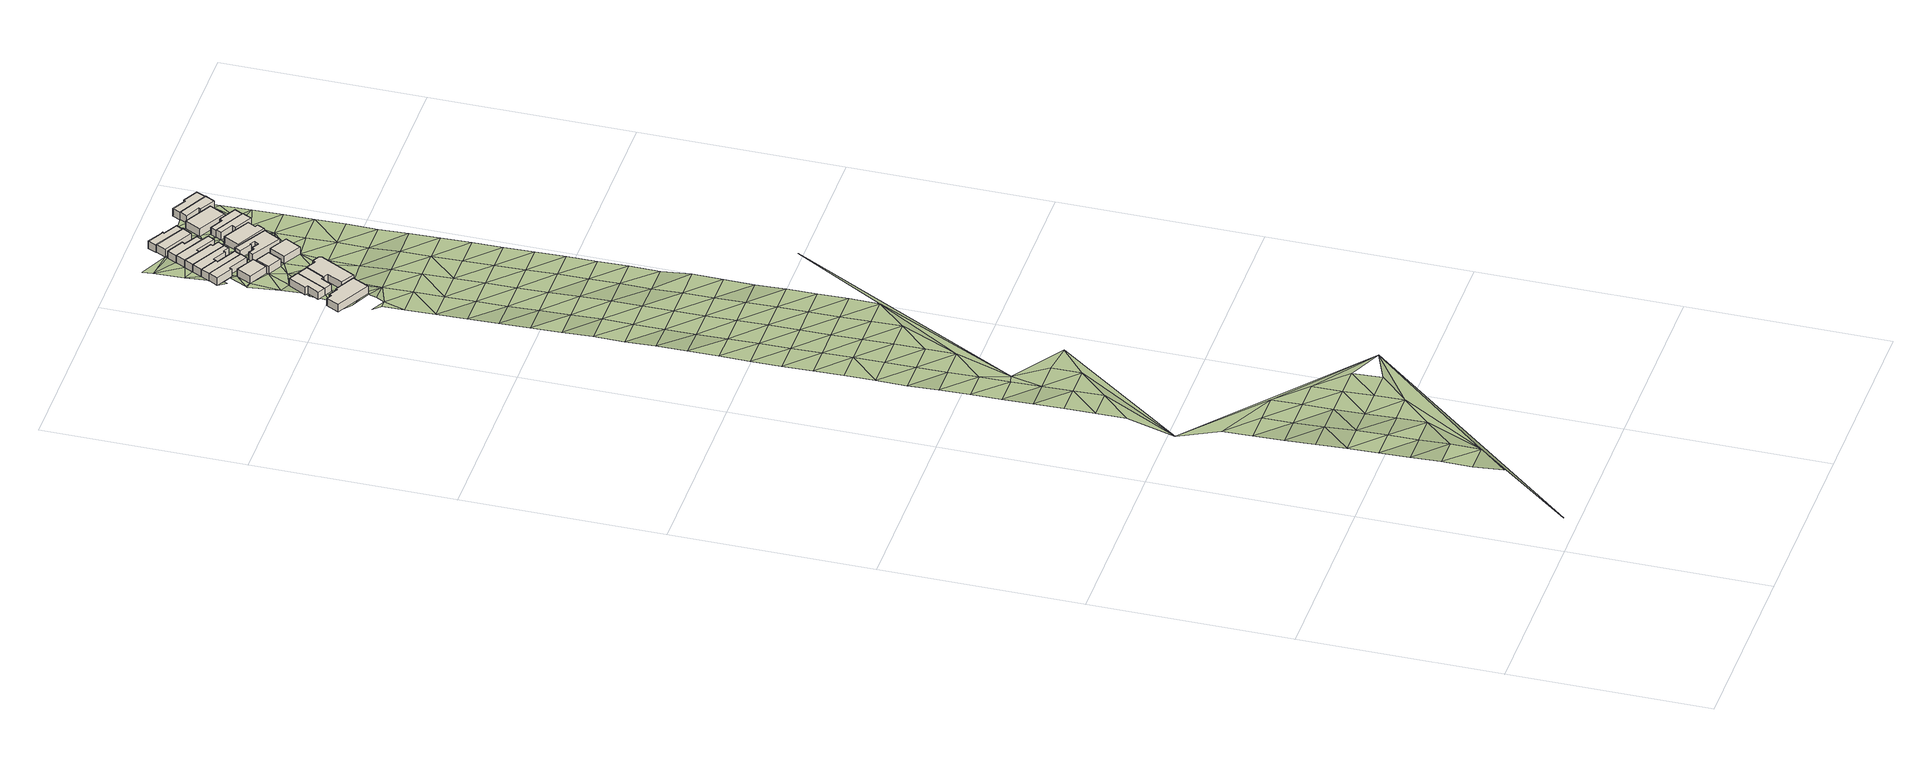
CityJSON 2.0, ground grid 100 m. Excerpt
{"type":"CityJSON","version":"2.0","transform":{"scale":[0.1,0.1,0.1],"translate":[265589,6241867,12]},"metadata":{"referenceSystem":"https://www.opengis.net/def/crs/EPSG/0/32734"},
"CityObjects":{
"building1":{"type":"Building","attributes":{"address":"32 Chatham Road Salt River Cape Town","building":"house","building:levels":1,"building_height":4.1,"plus_code":"4FRW3F97+3QJ","ground_height":14.31,"roof_height":18.41},"geometry":[{"type":"Solid","lod":"1","boundaries":[[[[0,1,2,3]],[[1,4,5,2]],[[4,6,7,5]],[[6,8,9,7]],[[8,10,11,9]],[[10,12,13,11]],[[12,14,15,13]],[[14,0,3,15]],[[3,2,5,7,9,11,13,15]],[[14,12,10,8,6,4,1,0]]]]}]},
"building2":{"type":"Building","attributes":{"address":"Pope Street Salt River Cape Town","building":"house","building:levels":1,"building_height":4.1,"plus_code":"4FRW3F97+5QC","ground_height":14.02,"roof_height":18.12},"geometry":[{"type":"Solid","lod":"1","boundaries":[[[[16,17,18,19]],[[17,20,21,18]],[[20,22,23,21]],[[22,24,25,23]],[[24,26,27,25]],[[26,16,19,27]],[[19,18,21,23,25,27]],[[26,24,22,20,17,16]]]]}]},
"building3":{"type":"Building","attributes":{"address":"Pope Street Salt River Cape Town","building":"house","building:levels":1,"building_height":4.1,"plus_code":"4FRW3F97+5Q8","ground_height":14.02,"roof_height":18.12},"geometry":[{"type":"Solid","lod":"1","boundaries":[[[[28,16,19,29]],[[16,26,27,19]],[[26,30,31,27]],[[30,32,33,31]],[[32,34,35,33]],[[34,28,29,35]],[[29,19,27,31,33,35]],[[34,32,30,26,16,28]]]]}]},
"building4":{"type":"Building","attributes":{"address":"86 Pope Street Salt River Cape Town","building":"house","building:levels":1,"building_height":4.1,"plus_code":"4FRW3F97+4RC","ground_height":14.31,"roof_height":18.41},"geometry":[{"type":"Solid","lod":"1","boundaries":[[[[36,37,38,39]],[[37,40,41,38]],[[40,42,43,41]],[[42,44,45,43]],[[44,46,47,45]],[[46,48,49,47]],[[48,50,51,49]],[[50,52,53,51]],[[52,36,39,53]],[[39,38,41,43,45,47,49,51,53]],[[52,50,48,46,44,42,40,37,36]]]]}]},
"building5":{"type":"Building","attributes":{"address":"17 Pope Street Salt River Cape Town","building":"house","building:levels":1,"building_height":4.1,"plus_code":"4FRW3F97+7Q8","ground_height":13.89,"roof_height":17.99},"geometry":[{"type":"Solid","lod":"1","boundaries":[[[[54,55,56,57]],[[55,58,59,56]],[[58,60,61,59]],[[60,54,57,61]],[[57,56,59,61]],[[60,58,55,54]]]]}]},
"building6":{"type":"Building","attributes":{"address":"37 Kingsley Road Salt River Cape Town","building":"house","building:levels":1,"building_height":4.1,"plus_code":"4FRW3F97+8Q3","ground_height":13.65,"roof_height":17.75},"geometry":[{"type":"Solid","lod":"1","boundaries":[[[[62,63,64,65]],[[63,66,67,64]],[[66,68,69,67]],[[68,70,71,69]],[[70,72,73,71]],[[72,62,65,73]],[[65,64,67,69,71,73]],[[72,70,68,66,63,62]]]]}]},
"building7":{"type":"Building","attributes":{"address":"35 Kingsley Road Salt River Cape Town","building":"house","building:levels":1,"building_height":4.1,"plus_code":"4FRW3F97+8Q9","ground_height":13.37,"roof_height":17.47},"geometry":[{"type":"Solid","lod":"1","boundaries":[[[[74,75,76,77]],[[75,78,79,76]],[[78,80,81,79]],[[80,82,83,81]],[[82,84,85,83]],[[84,74,77,85]],[[77,76,79,81,83,85]],[[84,82,80,78,75,74]]]]}]},
"building8":{"type":"Building","attributes":{"address":"19A Pope Street Salt River Cape Town","building":"house","building:levels":1,"building_height":4.1,"plus_code":"4FRW3F97+6RV","ground_height":13.89,"roof_height":17.99},"geometry":[{"type":"Solid","lod":"1","boundaries":[[[[86,87,88,89]],[[87,90,91,88]],[[90,92,93,91]],[[92,86,89,93]],[[89,88,91,93]],[[92,90,87,86]]]]}]},
"building9":{"type":"Building","attributes":{"address":"33 Kingsley Road Salt River Cape Town","building":"house","building:levels":1,"building_height":4.1,"plus_code":"4FRW3F97+8QQ","ground_height":13.37,"roof_height":17.47},"geometry":[{"type":"Solid","lod":"1","boundaries":[[[[82,80,81,83]],[[80,94,95,81]],[[94,96,97,95]],[[96,98,99,97]],[[98,100,101,99]],[[100,102,103,101]],[[102,104,105,103]],[[104,82,83,105]],[[83,81,95,97,99,101,103,105]],[[104,102,100,98,96,94,80,82]]]]}]},
"building10":{"type":"Building","attributes":{"address":"31 Kingsley Road Salt River Cape Town","building":"house","building:levels":1,"building_height":4.1,"plus_code":"4FRW3F97+9R2","ground_height":13.37,"roof_height":17.47},"geometry":[{"type":"Solid","lod":"1","boundaries":[[[[104,102,103,105]],[[102,106,107,103]],[[106,108,109,107]],[[108,110,111,109]],[[110,112,113,111]],[[112,114,115,113]],[[114,104,105,115]],[[105,103,107,109,111,113,115]],[[114,112,110,108,106,102,104]]]]}]},
"building11":{"type":"Building","attributes":{"address":"26 Chatham Road Salt River Cape Town","building":"house","building:levels":1,"building_height":4.1,"plus_code":"4FRW3F97+6VC","ground_height":13.89,"roof_height":17.99},"geometry":[{"type":"Solid","lod":"1","boundaries":[[[[116,117,118,119]],[[117,120,121,118]],[[120,122,123,121]],[[122,116,119,123]],[[119,118,121,123]],[[122,120,117,116]]]]}]},
"building12":{"type":"Building","attributes":{"address":"29 Kingsley Road Salt River Cape Town","building":"house","building:levels":1,"building_height":4.1,"plus_code":"4FRW3F97+9RC","ground_height":13.4,"roof_height":17.5},"geometry":[{"type":"Solid","lod":"1","boundaries":[[[[114,112,113,115]],[[112,124,125,113]],[[124,126,127,125]],[[126,128,129,127]],[[128,130,131,129]],[[130,132,133,131]],[[132,114,115,133]],[[115,113,125,127,129,131,133]],[[132,130,128,126,124,112,114]]]]}]},
"building13":{"type":"Building","attributes":{"address":"27 Kingsley Road Salt River Cape Town","building":"house","building:levels":1,"building_height":4.1,"plus_code":"4FRW3F97+9RP","ground_height":13.01,"roof_height":17.11},"geometry":[{"type":"Solid","lod":"1","boundaries":[[[[134,135,136,137]],[[135,138,139,136]],[[138,140,141,139]],[[140,142,143,141]],[[142,144,145,143]],[[144,134,137,145]],[[137,136,139,141,143,145]],[[144,142,140,138,135,134]]]]}]},
"building14":{"type":"Building","attributes":{"address":"24 Chatham Road Salt River Cape Town","building":"house","building:levels":1,"building_height":4.1,"plus_code":"4FRW3F97+7VG","ground_height":13.65,"roof_height":17.75},"geometry":[{"type":"Solid","lod":"1","boundaries":[[[[146,147,148,149]],[[147,150,151,148]],[[150,152,153,151]],[[152,154,155,153]],[[154,156,157,155]],[[156,158,159,157]],[[158,160,161,159]],[[160,162,163,161]],[[162,164,165,163]],[[164,166,167,165]],[[166,168,169,167]],[[168,146,149,169]],[[149,148,151,153,155,157,159,161,163,165,167,169]],[[168,166,164,162,160,158,156,154,152,150,147,146]]]]}]},
"building15":{"type":"Building","attributes":{"address":"25 Kingsley Road Salt River Cape Town","building":"house","building:levels":1,"building_height":4.1,"plus_code":"4FRW3F97+CR9","ground_height":13.01,"roof_height":17.11},"geometry":[{"type":"Solid","lod":"1","boundaries":[[[[170,171,172,173]],[[171,174,175,172]],[[174,176,177,175]],[[176,170,173,177]],[[173,172,175,177]],[[176,174,171,170]]]]}]},
"building16":{"type":"Building","attributes":{"address":"22 Chatham Road Salt River Cape Town","building":"house","building:levels":1,"building_height":4.1,"plus_code":"4FRW3F97+7VX","ground_height":13.43,"roof_height":17.53},"geometry":[{"type":"Solid","lod":"1","boundaries":[[[[178,179,180,181]],[[179,182,183,180]],[[182,184,185,183]],[[184,186,187,185]],[[186,188,189,187]],[[188,178,181,189]],[[181,180,183,185,187,189]],[[188,186,184,182,179,178]]]]}]},
"building17":{"type":"Building","attributes":{"address":"23 Kingsley Road Salt River Cape Town","building":"house","building:levels":1,"building_height":4.1,"plus_code":"4FRW3F97+CVC","ground_height":12.57,"roof_height":16.67},"geometry":[{"type":"Solid","lod":"1","boundaries":[[[[190,191,192,193]],[[191,194,195,192]],[[194,196,197,195]],[[196,198,199,197]],[[198,200,201,199]],[[200,202,203,201]],[[202,190,193,203]],[[193,192,195,197,199,201,203]],[[202,200,198,196,194,191,190]]]]}]},
"building18":{"type":"Building","attributes":{"address":"20 Chatham Road Salt River Cape Town","building":"house","building:levels":1,"building_height":4.1,"plus_code":"4FRW3F97+8WG","ground_height":13.4,"roof_height":17.5},"geometry":[{"type":"Solid","lod":"1","boundaries":[[[[204,205,206,207]],[[205,208,209,206]],[[208,210,211,209]],[[210,212,213,211]],[[212,214,215,213]],[[214,204,207,215]],[[207,206,209,211,213,215]],[[214,212,210,208,205,204]]]]}]},
"building19":{"type":"Building","attributes":{"address":"18 Chatham Road Salt River Cape Town","building":"house","building:levels":1,"building_height":4.1,"plus_code":"4FRW3F97+8WW","ground_height":13.13,"roof_height":17.23},"geometry":[{"type":"Solid","lod":"1","boundaries":[[[[216,217,218,219]],[[217,220,221,218]],[[220,222,223,221]],[[222,224,225,223]],[[224,226,227,225]],[[226,216,219,227]],[[219,218,221,223,225,227]],[[226,224,222,220,217,216]]]]}]},
"building20":{"type":"Building","attributes":{"address":"16 Chatham Road Salt River Cape Town","building":"house","building:levels":1,"building_height":4.1,"plus_code":"4FRW3F97+9WG","ground_height":12.87,"roof_height":16.97},"geometry":[{"type":"Solid","lod":"1","boundaries":[[[[228,229,230,231]],[[229,232,233,230]],[[232,234,235,233]],[[234,228,231,235]],[[231,230,233,235]],[[234,232,229,228]]]]}]},
"building21":{"type":"Building","attributes":{"address":"Chatham Road Salt River Cape Town","building":"house","building:levels":1,"building_height":4.1,"plus_code":"4FRW3F97+9XR","ground_height":12.87,"roof_height":16.97},"geometry":[{"type":"Solid","lod":"1","boundaries":[[[[236,237,238,239]],[[237,240,241,238]],[[240,242,243,241]],[[242,244,245,243]],[[244,246,247,245]],[[246,236,239,247]],[[239,238,241,243,245,247]],[[246,244,242,240,237,236]]]]}]},
"building22":{"type":"Building","attributes":{"address":"Chatham Road Salt River Cape Town","building":"house","building:levels":1,"building_height":4.1,"plus_code":"4FRW3F97+CX7","ground_height":12.63,"roof_height":16.73},"geometry":[{"type":"Solid","lod":"1","boundaries":[[[[248,249,250,251]],[[249,252,253,250]],[[252,254,255,253]],[[254,256,257,255]],[[256,258,259,257]],[[258,248,251,259]],[[251,250,253,255,257,259]],[[258,256,254,252,249,248]]]]}]},
"terrain1":{"type":"TINRelief","geometry":[{"type":"CompositeSurface","lod":"1","boundaries":[[[260,261,262]],[[263,260,262]],[[264,263,265]],[[262,265,263]],[[264,266,267]],[[265,266,264]],[[268,267,269]],[[270,271,262]],[[266,269,267]],[[262,272,265]],[[268,273,274]],[[269,275,268]],[[265,272,266]],[[276,274,273]],[[268,275,273]],[[272,269,266]],[[277,276,278]],[[269,279,275]],[[278,276,273]],[[272,279,269]],[[280,272,262]],[[281,277,282]],[[278,282,277]],[[275,283,273]],[[279,284,275]],[[281,285,286]],[[273,283,278]],[[275,284,283]],[[279,272,280]],[[282,285,281]],[[282,278,287]],[[284,279,280]],[[286,288,289]],[[287,278,283]],[[285,282,287]],[[284,290,283]],[[280,291,284]],[[262,271,280]],[[289,288,292]],[[287,283,290]],[[284,291,290]],[[293,292,294]],[[288,286,295]],[[285,287,296]],[[285,271,286]],[[297,293,294]],[[292,288,294]],[[290,296,287]],[[291,280,298]],[[299,297,300]],[[290,291,301]],[[294,300,297]],[[299,302,303]],[[296,290,301]],[[291,298,301]],[[300,302,299]],[[295,286,304]],[[285,296,271]],[[295,294,288]],[[280,271,298]],[[305,303,306]],[[300,294,295]],[[302,306,303]],[[302,300,307]],[[305,308,309]],[[301,271,296]],[[306,308,305]],[[302,307,306]],[[310,307,300]],[[310,300,295]],[[311,309,312]],[[308,312,309]],[[313,314,311]],[[315,306,307]],[[312,316,311]],[[306,315,308]],[[310,304,307]],[[304,310,295]],[[317,314,313]],[[311,316,313]],[[308,315,312]],[[318,317,319]],[[316,312,320]],[[313,319,317]],[[315,320,312]],[[318,321,322]],[[316,323,313]],[[319,321,318]],[[316,320,323]],[[324,322,325]],[[319,313,326]],[[321,325,322]],[[313,323,326]],[[324,327,328]],[[307,329,315]],[[321,319,330]],[[320,315,331]],[[325,327,324]],[[326,330,319]],[[332,328,333]],[[323,320,331]],[[334,325,321]],[[327,333,328]],[[326,323,331]],[[330,334,321]],[[335,332,336]],[[327,325,337]],[[332,333,336]],[[330,326,338]],[[334,337,325]],[[339,335,340]],[[331,338,326]],[[329,331,315]],[[341,333,327]],[[336,340,335]],[[334,330,342]],[[337,341,327]],[[343,339,344]],[[338,342,330]],[[333,345,336]],[[340,344,339]],[[334,346,337]],[[341,345,333]],[[343,347,348]],[[342,346,334]],[[349,340,336]],[[338,331,329]],[[344,347,343]],[[341,337,350]],[[345,349,336]],[[351,348,352]],[[342,338,329]],[[346,350,337]],[[344,340,353]],[[347,352,348]],[[329,307,354]],[[341,355,345]],[[349,353,340]],[[351,356,357]],[[342,358,346]],[[350,355,341]],[[359,347,344]],[[352,356,351]],[[358,342,329]],[[349,345,360]],[[353,359,344]],[[361,357,362]],[[350,346,363]],[[355,360,345]],[[352,347,364]],[[356,362,357]],[[363,346,358]],[[353,349,365]],[[359,364,347]],[[350,366,355]],[[349,360,365]],[[361,367,368]],[[369,356,352]],[[370,368,371]],[[371,372,370]],[[362,373,361]],[[366,350,363]],[[359,353,374]],[[364,369,352]],[[360,355,375]],[[373,367,361]],[[365,374,353]],[[371,368,367]],[[376,377,378]],[[362,356,379]],[[366,375,355]],[[364,359,380]],[[369,379,356]],[[360,381,365]],[[374,380,359]],[[376,378,382]],[[383,384,385]],[[386,387,371]],[[388,373,362]],[[389,390,385]],[[360,375,381]],[[385,390,383]],[[367,386,371]],[[364,391,369]],[[384,392,393]],[[379,388,362]],[[386,382,387]],[[393,392,394]],[[374,365,395]],[[390,396,383]],[[380,391,364]],[[376,382,386]],[[396,390,42]],[[395,365,381]],[[367,373,397]],[[379,369,398]],[[388,399,373]],[[42,390,4]],[[376,386,4]],[[400,401,394]],[[374,402,380]],[[391,398,369]],[[40,396,42]],[[386,367,397]],[[403,396,37]],[[397,373,399]],[[402,374,395]],[[404,42,4]],[[405,406,401]],[[4,386,44]],[[40,37,396]],[[379,407,388]],[[42,404,44]],[[408,406,405]],[[404,4,44]],[[391,380,409]],[[398,407,379]],[[400,87,401]],[[87,405,401]],[[410,411,412]],[[44,386,413]],[[409,380,402]],[[408,405,414]],[[399,388,415]],[[413,386,397]],[[416,400,16]],[[411,417,412]],[[408,414,418]],[[391,419,398]],[[407,415,388]],[[87,400,416]],[[418,417,411]],[[420,421,82]],[[55,405,87]],[[419,391,409]],[[16,36,416]],[[418,414,417]],[[417,414,422]],[[44,413,423]],[[420,82,104]],[[399,424,397]],[[407,398,425]],[[415,426,399]],[[36,50,416]],[[46,44,423]],[[87,416,427]],[[87,86,55]],[[425,398,419]],[[414,428,422]],[[36,52,50]],[[429,420,114]],[[114,420,104]],[[397,424,413]],[[424,399,426]],[[50,430,416]],[[55,86,58]],[[58,428,414]],[[407,431,415]],[[430,427,416]],[[431,407,425]],[[132,429,114]],[[429,171,432]],[[86,433,58]],[[423,434,46]],[[423,413,435]],[[48,46,434]],[[58,433,428]],[[436,437,438]],[[430,92,427]],[[436,438,439]],[[426,415,440]],[[48,441,50]],[[86,92,433]],[[144,429,132]],[[441,430,50]],[[424,435,413]],[[428,433,442]],[[72,428,442]],[[437,443,438]],[[48,434,441]],[[440,415,431]],[[429,144,171]],[[92,430,122]],[[444,434,423]],[[442,150,72]],[[92,122,433]],[[150,443,72]],[[426,445,424]],[[150,442,446]],[[435,444,423]],[[443,447,438]],[[438,447,448]],[[147,443,150]],[[446,442,449]],[[147,447,443]],[[445,426,440]],[[112,110,124]],[[450,433,122]],[[451,150,446]],[[441,434,452]],[[447,147,453]],[[142,171,144]],[[447,453,454]],[[446,455,451]],[[424,456,435]],[[444,452,434]],[[126,124,110]],[[457,458,451]],[[457,451,455]],[[459,110,108]],[[424,445,456]],[[460,450,122]],[[461,454,453]],[[110,459,126]],[[146,453,147]],[[459,454,461]],[[462,171,142]],[[444,435,463]],[[460,441,464]],[[142,465,466]],[[126,459,461]],[[452,464,441]],[[435,456,463]],[[142,466,462]],[[467,130,128]],[[126,461,468]],[[467,466,130]],[[468,128,126]],[[469,450,460]],[[452,444,470]],[[146,471,453]],[[466,467,462]],[[204,467,128]],[[464,469,460]],[[468,204,128]],[[463,470,444]],[[146,450,469]],[[468,461,210]],[[462,467,472]],[[204,473,467]],[[467,473,472]],[[176,462,472]],[[461,184,210]],[[469,471,146]],[[210,208,468]],[[474,464,452]],[[452,470,475]],[[179,471,469]],[[472,229,176]],[[179,184,182]],[[472,473,476]],[[477,478,479]],[[474,469,464]],[[229,477,176]],[[452,475,474]],[[212,179,469]],[[212,210,184]],[[212,184,179]],[[480,476,473]],[[477,229,478]],[[476,481,472]],[[229,237,478]],[[469,482,212]],[[474,482,469]],[[237,236,478]],[[229,483,237]],[[481,476,220]],[[212,484,214]],[[228,483,229]],[[483,240,237]],[[482,484,212]],[[228,481,220]],[[484,220,214]],[[228,220,244]],[[228,244,483]],[[220,484,485]],[[244,220,485]],[[246,244,485]],[[486,254,487]],[[254,252,487]],[[488,252,246]],[[488,486,487]],[[252,488,487]]]}]}
},
"vertices":[
[249,5925,23],[426,5832,23],[426,5832,64],[249,5925,64],[470,5916,23],[470,5916,64],[365,5971,23],[365,5971,64],[361,5963,23],[361,5963,64],[316,5987,23],[316,5987,64],[310,5976,23],[310,5976,64],[283,5989,23],[283,5989,64],
[440,6173,20],[390,6199,20],[390,6199,61],[440,6173,61],[341,6108,20],[341,6108,61],[354,6101,20],[354,6101,61],[321,6041,20],[321,6041,61],[359,6021,20],[359,6021,61],
[494,6145,20],[494,6145,61],[397,6000,20],[397,6000,61],[428,6056,20],[428,6056,61],[441,6049,20],[441,6049,61],
[494,6145,23],[441,6049,23],[441,6049,64],[494,6145,64],[465,6036,23],[465,6036,64],[423,5958,23],[423,5958,64],[493,5921,23],[493,5921,64],[588,6099,23],[588,6099,64],[584,6115,23],[584,6115,64],[551,6133,23],[551,6133,64],[543,6119,23],[543,6119,64],
[358,6377,19],[452,6328,19],[452,6328,60],[358,6377,60],[490,6400,19],[490,6400,60],[396,6450,19],[396,6450,60],
[333,6566,16],[306,6519,16],[306,6519,57],[333,6566,57],[393,6475,16],[393,6475,57],[399,6486,16],[399,6486,57],[500,6434,16],[500,6434,57],[518,6468,16],[518,6468,57],
[518,6468,14],[535,6501,14],[535,6501,55],[518,6468,55],[435,6554,14],[435,6554,55],[442,6564,14],[442,6564,55],[354,6610,14],[354,6610,55],[333,6566,14],[333,6566,55],
[489,6385,19],[453,6316,19],[453,6316,60],[489,6385,60],[525,6278,19],[525,6278,60],[562,6347,19],[562,6347,60],
[449,6577,14],[449,6577,55],[518,6541,14],[518,6541,55],[522,6549,14],[522,6549,55],[551,6534,14],[551,6534,55],[565,6560,14],[565,6560,55],[381,6658,14],[381,6658,55],
[584,6593,14],[584,6593,55],[550,6611,14],[550,6611,55],[556,6621,14],[556,6621,55],[488,6656,14],[488,6656,55],[404,6702,14],[404,6702,55],
[550,6269,19],[642,6219,19],[642,6219,60],[550,6269,60],[686,6299,19],[686,6299,60],[594,6349,19],[594,6349,60],
[496,6671,14],[496,6671,55],[597,6616,14],[597,6616,55],[616,6650,14],[616,6650,55],[585,6667,14],[585,6667,55],[430,6751,14],[430,6751,55],
[430,6751,10],[585,6667,10],[585,6667,51],[430,6751,51],[604,6701,10],[604,6701,51],[534,6739,10],[534,6739,51],[542,6753,10],[542,6753,51],[457,6799,10],[457,6799,51],
[727,6412,16],[558,6507,16],[558,6507,57],[727,6412,57],[541,6476,16],[541,6476,57],[603,6441,16],[603,6441,57],[606,6446,16],[606,6446,57],[629,6432,16],[629,6432,57],[617,6411,16],[617,6411,57],[580,6432,16],[580,6432,57],[572,6419,16],[572,6419,57],[542,6436,16],[542,6436,57],[528,6412,16],[528,6412,57],[679,6327,16],[679,6327,57],
[490,6862,10],[464,6813,10],[464,6813,51],[490,6862,51],[619,6732,10],[619,6732,51],[645,6779,10],[645,6779,51],
[742,6418,14],[762,6456,14],[762,6456,55],[742,6418,55],[748,6464,14],[748,6464,55],[770,6503,14],[770,6503,55],[632,6578,14],[632,6578,55],[590,6501,14],[590,6501,55],
[490,6862,6],[645,6779,6],[645,6779,47],[490,6862,47],[665,6816,6],[665,6816,47],[593,6855,6],[593,6855,47],[598,6863,6],[598,6863,47],[587,6866,6],[587,6866,47],[512,6907,6],[512,6907,47],
[672,6629,14],[658,6600,14],[658,6600,55],[672,6629,55],[724,6566,14],[724,6566,55],[714,6547,14],[714,6547,55],[805,6498,14],[805,6498,55],[830,6547,14],[830,6547,55],
[672,6629,11],[830,6547,11],[830,6547,52],[672,6629,52],[853,6590,11],[853,6590,52],[764,6637,11],[764,6637,52],[756,6623,11],[756,6623,52],[688,6658,11],[688,6658,52],
[852,6707,9],[707,6785,9],[707,6785,50],[852,6707,50],[664,6705,9],[664,6705,50],[809,6627,9],[809,6627,50],
[767,6828,9],[748,6790,9],[748,6790,50],[767,6828,50],[822,6754,9],[822,6754,50],[816,6743,9],[816,6743,50],[895,6702,9],[895,6702,50],[920,6749,9],[920,6749,50],
[767,6828,6],[920,6749,6],[920,6749,47],[767,6828,47],[944,6798,6],[944,6798,47],[866,6839,6],[866,6839,47],[861,6830,6],[861,6830,47],[788,6868,6],[788,6868,47],
[324,530,160],[324,380,172],[474,530,154],[324,680,160],[324,830,154],[474,680,155],[474,830,149],[324,980,149],[324,1130,146],[474,980,146],[5,5,196],[1092,1199,129],[624,830,143],[474,1280,134],[324,1280,139],[474,1130,142],[324,1430,132],[324,1580,126],[474,1430,126],[624,980,138],[774,980,138],[324,1730,123],[474,1580,124],[624,1280,127],[624,1130,132],[624,1580,122],[234,1926,118],[624,1430,126],[474,2330,103],[324,2180,108],[774,1280,127],[774,1130,132],[324,2330,107],[324,2480,104],[474,2480,99],[624,2480,99],[774,1430,126],[324,2630,102],[924,1130,131],[324,2780,97],[474,2630,95],[924,1280,125],[474,2780,92],[324,2930,94],[780,2610,95],[324,3080,91],[474,2930,91],[517,2788,92],[474,3080,87],[324,3230,85],[624,2630,95],[324,3380,85],[474,3230,84],[474,3530,81],[324,3530,85],[624,3080,87],[474,3380,84],[324,3680,80],[324,3830,76],[474,3680,77],[624,3230,84],[474,3830,74],[324,3980,76],[624,3380,84],[324,4130,75],[474,3980,72],[624,3530,81],[474,4130,69],[324,4280,76],[924,3530,74],[624,3680,77],[774,3380,81],[324,4430,73],[474,4280,64],[624,3830,74],[324,4580,67],[474,4430,63],[624,3980,72],[774,3530,77],[324,4730,67],[474,4580,62],[624,4130,69],[774,3680,75],[324,4880,62],[474,4730,62],[624,4280,64],[774,3830,73],[474,4880,57],[324,5030,58],[624,4430,63],[774,3980,72],[324,5180,54],[474,5030,51],[624,4580,62],[1223,4007,58],[774,4130,68],[474,5180,45],[324,5330,48],[924,3680,73],[624,4730,62],[774,4280,63],[324,5480,43],[474,5330,43],[924,3830,71],[624,4880,57],[774,4430,60],[924,3980,68],[474,5630,37],[324,5630,40],[624,5030,51],[326,5737,37],[363,5739,37],[293,5776,37],[474,5480,39],[774,4580,55],[924,4130,63],[426,5832,33],[249,5925,28],[308,5875,28],[624,5180,45],[774,4730,55],[924,4280,63],[407,5824,33],[359,6021,28],[321,6041,28],[316,5987,28],[474,5780,33],[386,5781,37],[624,5330,43],[361,5963,28],[365,5971,28],[774,4880,52],[354,6101,28],[324,6080,28],[341,6108,28],[924,4430,64],[397,6000,28],[624,5630,37],[774,5030,49],[624,5480,39],[390,6199,23],[340,6224,23],[924,4580,50],[428,6056,23],[474,5930,23],[358,6377,20],[324,6380,20],[774,5180,43],[328,6386,20],[924,4730,50],[333,6479,17],[341,6495,17],[306,6519,17],[624,5780,33],[396,6450,20],[774,5330,39],[474,6230,20],[393,6475,17],[375,6478,17],[924,4880,47],[324,6680,14],[333,6566,17],[399,6486,17],[624,5930,23],[774,5630,32],[924,5030,46],[774,5480,35],[525,6278,20],[500,6434,19],[324,6830,11],[550,6269,20],[924,5180,41],[318,6880,11],[528,6412,19],[624,6080,23],[774,5780,30],[442,6564,16],[435,6554,16],[518,6541,16],[449,6577,16],[924,5330,38],[642,6219,20],[542,6436,19],[535,6501,16],[774,5930,21],[924,5480,35],[580,6432,19],[551,6534,16],[522,6549,16],[572,6419,19],[679,6327,19],[603,6441,19],[774,6080,21],[590,6501,16],[565,6560,16],[617,6411,19],[924,5630,31],[629,6432,19],[606,6446,19],[584,6593,16],[686,6299,20],[632,6578,16],[619,6732,14],[924,5780,26],[774,6230,18],[534,6739,14],[604,6701,14],[624,6680,14],[658,6600,16],[774,6380,16],[924,5930,21],[742,6418,16],[664,6705,14],[688,6658,14],[924,6230,19],[924,6080,21],[764,6637,12],[665,6816,10],[706,6821,9],[596,6881,10],[756,6623,12],[809,6627,12],[924,6380,15],[816,6743,12],[924,6530,11],[924,6680,9],[910,6850,6],[924,6830,6],[979,6812,6]
]}
